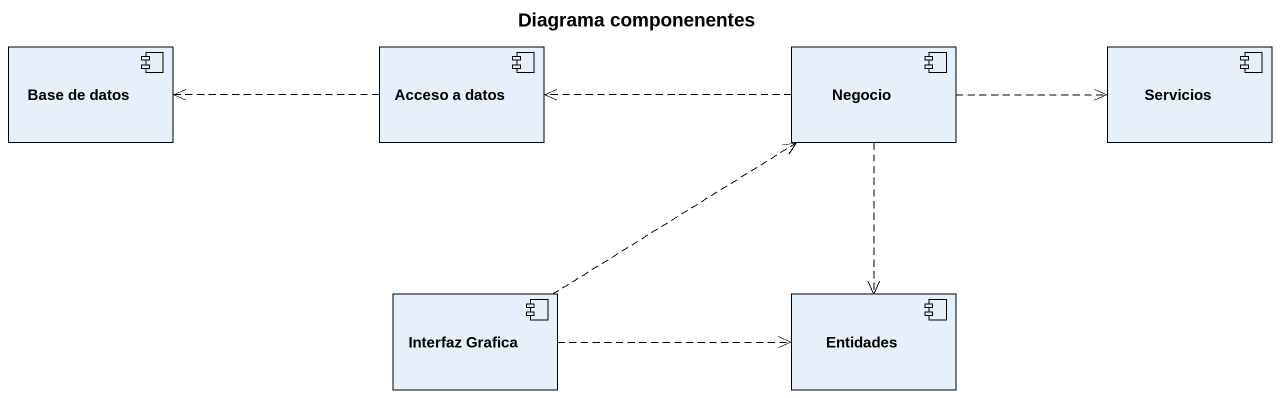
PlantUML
@startuml
title Diagrama componenentes
component "Base de datos" as Base_de_datos
component "Acceso a datos" as Acceso_a_datos
component Negocio
component Servicios
component "Interfaz Grafica" as Interfaz_Grafica
component Entidades
Acceso_a_datos .left.> Base_de_datos
Negocio .left.> Acceso_a_datos
Negocio .right.> Servicios
Negocio ..> Entidades
Interfaz_Grafica .up.> Negocio
Interfaz_Grafica .right.> Entidades
@enduml
